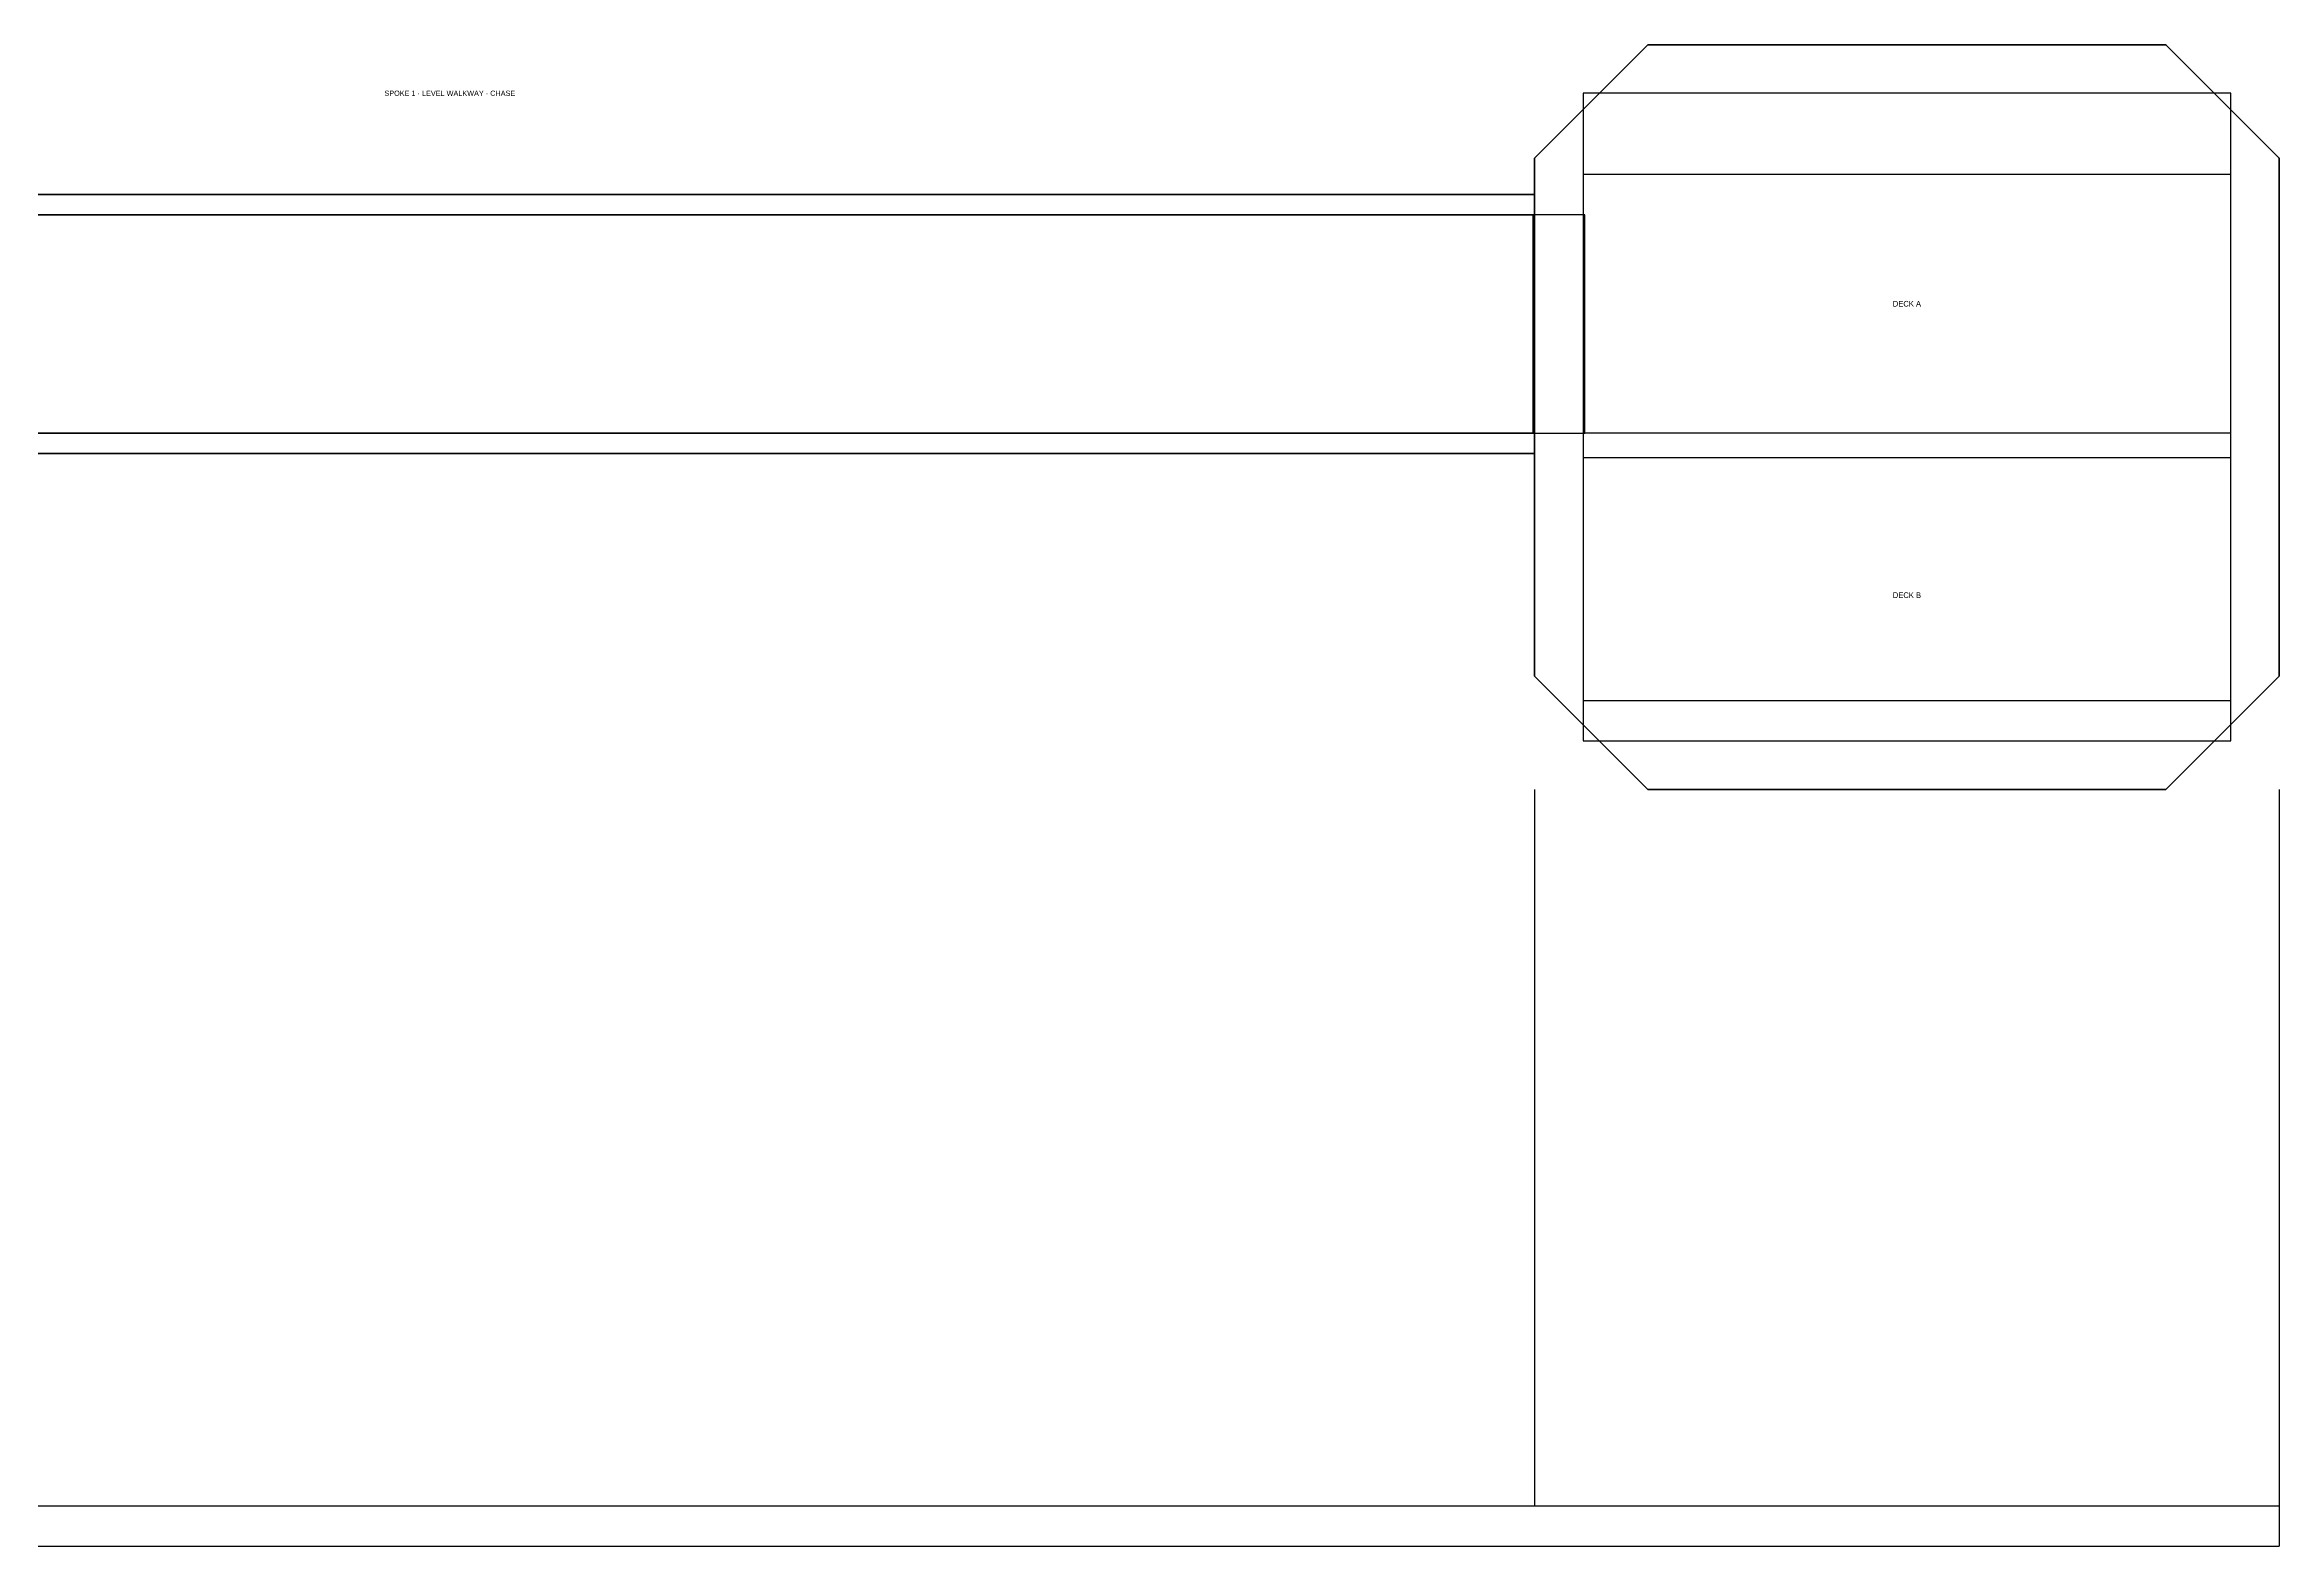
# Model space of a CAD drawing. Header units: millimetres. Extents: x 0 to 89200, y -40000 to 41000.
# Drawn here: x 61595 to 89200, y -13950 to 4600 of the extents above; entities that cross this region are included whole.
import ezdxf
from ezdxf.enums import TextEntityAlignment as Align

# ---------------------------------------------------------------- set-up
doc = ezdxf.new("R2010")
doc.units = ezdxf.units.MM
for name, color, linetype, lineweight in [('A-ANNO-DIMS', 2, 'CONTINUOUS', 18), ('A-ANNO-NOTE', 7, 'CONTINUOUS', 18), ('A-ANNO-TEXT', 7, 'CONTINUOUS', 25), ('A-POCHE', 7, 'CONTINUOUS', 50), ('A-WALL-PRHU', 7, 'CONTINUOUS', 70), ('S-STRC', 7, 'CONTINUOUS', 25)]:
    doc.layers.add(name, color=color, linetype=linetype, lineweight=lineweight)
doc.layers.add('A-VOID', color=7, linetype='CONTINUOUS')
doc.styles.add('OpenSansCondensed-Light', font='OpenSansCondensed-Light.ttf')
doc.dimstyles.new('EZDXF', dxfattribs={"dimtxt": 0.25, "dimasz": 0.175, "dimexe": 0.375, "dimexo": 0.125, "dimgap": 0.1, "dimtad": 1, "dimlfac": 100, "dimzin": 12, "dimdsep": 46, "dimtxsty": 'OpenSansCondensed-Light', "dimblk": 'ARCHTICK', "dimcen": 2.5, "dimazin": 3, "dimtfac": 0.5, "dimtmove": 2, "dimatfit": 3})

# ---------------------------------------------------------------- blocks, each defined once
blk = doc.blocks.new('_ARCHTICK')
at = {"color": 0, "linetype": 'BYBLOCK', "const_width": 0.15}
blk.add_lwpolyline([(-0.5, -0.5), (0.5, 0.5)], dxfattribs=at)

msp = doc.modelspace()

# ---------------------------------------------------------------- linework, layer by layer
at = {"layer": 'A-POCHE'}
msp.add_lwpolyline([(89200, -3200), (89200, 3200), (87800, 4600), (81400, 4600), (80000, 3200), (80000, -3200), (81400, -4600), (87800, -4600)], close=True, dxfattribs=at)
at = {"layer": 'A-VOID'}
for points in [[(80600, -4000), (88600, -4000), (88600, 4000), (80600, 4000)], [(79980, -200), (80620, -200), (80620, 2500), (79980, 2500)]]:
    msp.add_lwpolyline(points, close=True, dxfattribs=at)
at = {"layer": 'A-WALL-PRHU'}
for points in [[(52600, 2500), (80000, 2500), (80000, 2750), (52600, 2750)], [(52600, -450), (80000, -450), (80000, -200), (52600, -200)]]:
    msp.add_lwpolyline(points, close=True, dxfattribs=at)
at = {"layer": 'S-STRC'}
for p, q in [((80600, 3000), (88600, 3000)), ((80600, -3500), (88600, -3500))]:
    msp.add_line(p, q, dxfattribs=at)
msp.add_lwpolyline([(80600, -500), (88600, -500), (88600, -200), (80600, -200)], close=True, dxfattribs=at)

# ---------------------------------------------------------------- texts
at = {"layer": 'A-ANNO-NOTE'}
msp.add_text('SPOKE 1 · LEVEL WALKWAY · CHASE', height=65, dxfattribs=at).set_placement((66600, 4000), align=Align.MIDDLE_CENTER)
at = {"layer": 'A-ANNO-TEXT'}
for s, p in [('DECK A', (84600, 1400)), ('DECK B', (84600, -2200))]:
    msp.add_text(s, height=70, dxfattribs=at).set_placement(p, align=Align.MIDDLE_CENTER)

# ---------------------------------------------------------------- dimensions: what is measured, and where the dimension line sits
at = {"layer": 'A-ANNO-DIMS'}
for base, p1, p2 in [((0, -13950), (0, -4600), (89200, -4600)), ((52600, -13450), (52600, -4600), (80000, -4600)), ((80000, -13450), (80000, -4600), (89200, -4600))]:
    msp.add_linear_dim(base=base, p1=p1, p2=p2, dimstyle='EZDXF', dxfattribs=at).render()

doc.saveas('drawing.dxf')
